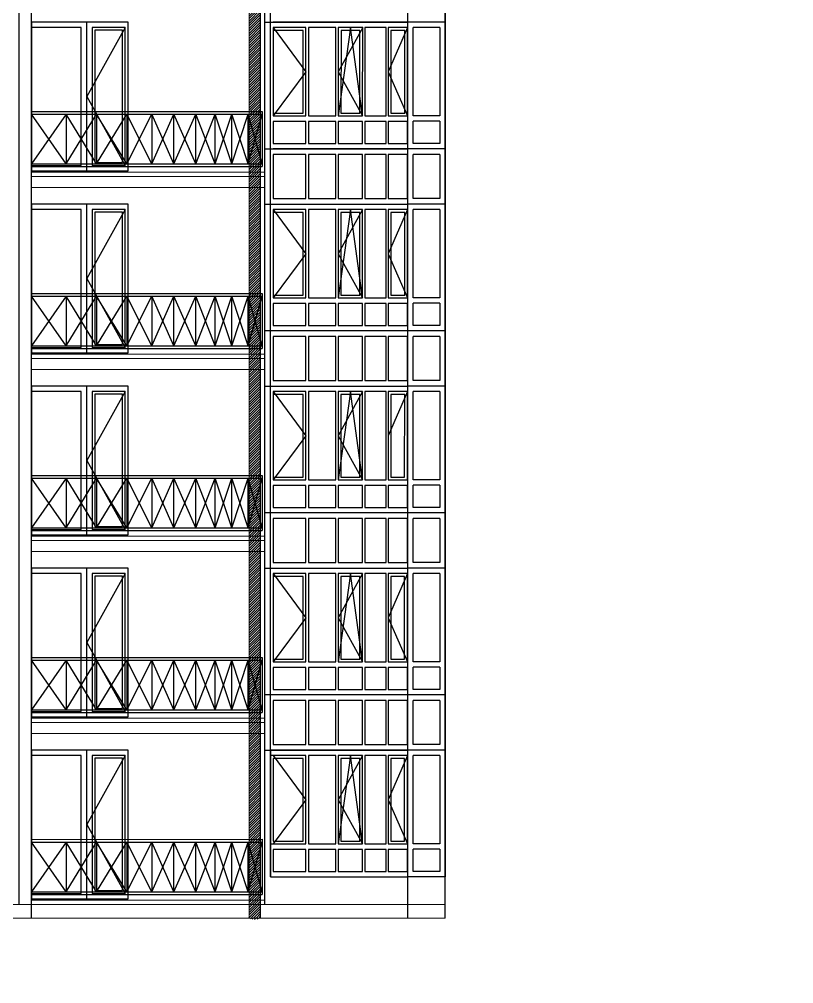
# Model space of a CAD drawing. Header units: inches. Extents: x -634 to 3638, y -6930911 to 5552.
# Drawn here: x 1466.06 to 1480.72, y 3473.35 to 3491.61 of the extents above; entities that cross this region are included whole.
import ezdxf

# ---------------------------------------------------------------- set-up
doc = ezdxf.new("R2010")
doc.units = ezdxf.units.IN
doc.header["$MEASUREMENT"] = 0
doc.linetypes.add('DASHED2', pattern=[9.525, 6.35, -3.175])
doc.layers.add('ELEV', color=134, linetype='Continuous', lineweight=18)
doc.layers.add('WALL_1', color=11, linetype='Continuous', lineweight=15)
for name, color, linetype in [('OGRAJDENIYE', 255, 'Continuous'), ('Okno', 150, 'Continuous'), ('WALL', 243, 'Continuous')]:
    doc.layers.add(name, color=color, linetype=linetype)
pattern_1 = [(45, (1262.311104, 3366.587935), (-0.02343928418428, 0.02343928418428), [])]

msp = doc.modelspace()

# ---------------------------------------------------------------- hatches: boundary and pattern name
at = {"layer": 'ELEV', "linetype": 'Continuous'}
h = msp.add_hatch(dxfattribs=at)
h.set_pattern_fill('ANSI31', color=256, scale=0.01044, style=0)
h.set_pattern_definition(pattern_1)
edge = h.paths.add_edge_path()
edge.add_ellipse((1445.78234, 3471.96182), major_axis=(0, 6932302.83262), ratio=0.00000001506, start_angle=89.999976115149, end_angle=270.000023884851)
edge.add_line((1445.67794, 3474.85168), (1445.67794, 3528.48347))
edge.add_line((1445.67794, 3528.48347), (1445.88675, 3528.48347))
edge.add_line((1445.88675, 3528.48347), (1445.88675, 3474.85168))
h = msp.add_hatch(dxfattribs=at)
h.set_pattern_fill('ANSI31', color=256, scale=0.01044, style=0)
h.set_pattern_definition(pattern_1)
edge = h.paths.add_edge_path()
edge.add_line((1470.41406, 3474.59067), (1470.41406, 3528.48347))
edge.add_line((1470.41406, 3528.48347), (1470.62287, 3528.48347))
edge.add_line((1470.62287, 3528.48347), (1470.62287, 3474.59067))
edge.add_ellipse((1470.51844, 3474.93555), major_axis=(-0.00005, 0.3708), ratio=0.76649681, start_angle=158.442209, end_angle=201.545203)

# ---------------------------------------------------------------- linework, layer by layer
at = {"layer": 'ELEV', "linetype": 'Continuous', "flags": 128}
for points in [[(1470.41406, 3528.48347, 0.02088, 0.02088, 0), (1470.41406, 3474.59067, 0.02088, 0.02088, 0)], [(1470.62287, 3528.48347, 0.02088, 0.02088, 0), (1470.62287, 3474.59067, 0.02088, 0.02088, 0)]]:
    msp.add_lwpolyline(points, format="xyseb", dxfattribs=at)
at = {"layer": 'OGRAJDENIYE', "color": 7, "linetype": 'Continuous'}
for p, q in [((1466.29407, 3489.86493), (1470.65677, 3489.86493)), ((1466.29407, 3489.81272), (1470.65677, 3489.81272)), ((1466.29407, 3489.81272), (1466.29407, 3488.87309)), ((1466.95109, 3488.87309), (1466.29407, 3489.81272)), ((1466.95109, 3489.81272), (1466.29407, 3488.87309)), ((1467.52531, 3488.87309), (1466.95109, 3489.81272)), ((1466.95109, 3488.87309), (1467.52531, 3489.81272)), ((1466.95109, 3489.81272), (1466.95109, 3488.87309)), ((1467.52531, 3489.81272), (1467.52531, 3488.87309)), ((1467.52531, 3488.87309), (1468.09953, 3489.81272)), ((1468.09953, 3488.87309), (1467.52531, 3489.81272)), ((1468.09953, 3489.81272), (1468.09953, 3488.87309)), ((1468.09953, 3488.87309), (1468.56934, 3489.81272)), ((1468.56934, 3488.87309), (1468.09953, 3489.81272)), ((1468.56934, 3488.87309), (1468.98696, 3489.81272)), ((1468.98696, 3488.87309), (1468.56934, 3489.81272)), ((1468.56934, 3489.81272), (1468.56934, 3488.87309)), ((1468.98696, 3488.87309), (1468.98696, 3489.81272)), ((1468.98696, 3488.87309), (1469.40457, 3489.81272)), ((1469.40457, 3488.87309), (1468.98696, 3489.81272)), ((1469.40457, 3488.87309), (1469.40457, 3489.81272)), ((1469.40457, 3488.87309), (1469.76998, 3489.81272)), ((1469.76998, 3488.87309), (1469.40457, 3489.81272)), ((1469.76998, 3488.87309), (1469.76998, 3489.81272)), ((1469.76998, 3488.87309), (1470.0832, 3489.81272)), ((1470.0832, 3488.87309), (1469.76998, 3489.81272)), ((1470.0832, 3488.87309), (1470.0832, 3489.81272)), ((1470.0832, 3488.87309), (1470.39641, 3489.81272)), ((1470.39641, 3488.87309), (1470.0832, 3489.81272)), ((1470.39641, 3488.87309), (1470.39641, 3489.81272)), ((1470.39641, 3488.87309), (1470.65677, 3489.81272)), ((1470.65677, 3488.87309), (1470.39641, 3489.81272)), ((1470.65677, 3489.86493), (1470.65677, 3488.82089)), ((1466.29407, 3488.87309), (1470.65677, 3488.87309)), ((1466.29407, 3488.82089), (1470.65677, 3488.82089)), ((1466.29407, 3486.41961), (1470.65677, 3486.41961)), ((1466.29407, 3486.3674), (1470.65677, 3486.3674)), ((1466.29407, 3486.3674), (1466.29407, 3485.42777)), ((1466.95109, 3485.42777), (1466.29407, 3486.3674)), ((1466.95109, 3486.3674), (1466.29407, 3485.42777)), ((1467.52531, 3485.42777), (1466.95109, 3486.3674)), ((1466.95109, 3485.42777), (1467.52531, 3486.3674)), ((1466.95109, 3486.3674), (1466.95109, 3485.42777)), ((1467.52531, 3486.3674), (1467.52531, 3485.42777)), ((1467.52531, 3485.42777), (1468.09953, 3486.3674)), ((1468.09953, 3485.42777), (1467.52531, 3486.3674)), ((1468.09953, 3486.3674), (1468.09953, 3485.42777)), ((1468.09953, 3485.42777), (1468.56934, 3486.3674)), ((1468.56934, 3485.42777), (1468.09953, 3486.3674)), ((1468.56934, 3485.42777), (1468.98696, 3486.3674)), ((1468.98696, 3485.42777), (1468.56934, 3486.3674)), ((1468.56934, 3486.3674), (1468.56934, 3485.42777)), ((1468.98696, 3485.42777), (1468.98696, 3486.3674)), ((1468.98696, 3485.42777), (1469.40457, 3486.3674)), ((1469.40457, 3485.42777), (1468.98696, 3486.3674)), ((1469.40457, 3485.42777), (1469.40457, 3486.3674)), ((1469.40457, 3485.42777), (1469.76998, 3486.3674)), ((1469.76998, 3485.42777), (1469.40457, 3486.3674)), ((1469.76998, 3485.42777), (1469.76998, 3486.3674)), ((1469.76998, 3485.42777), (1470.0832, 3486.3674)), ((1470.0832, 3485.42777), (1469.76998, 3486.3674)), ((1470.0832, 3485.42777), (1470.0832, 3486.3674)), ((1470.0832, 3485.42777), (1470.39641, 3486.3674)), ((1470.39641, 3485.42777), (1470.0832, 3486.3674)), ((1470.39641, 3485.42777), (1470.39641, 3486.3674)), ((1470.39641, 3485.42777), (1470.65677, 3486.3674)), ((1470.65677, 3485.42777), (1470.39641, 3486.3674)), ((1470.65677, 3486.41961), (1470.65677, 3485.37557)), ((1466.29407, 3485.42777), (1470.65677, 3485.42777)), ((1466.29407, 3485.37557), (1470.65677, 3485.37557)), ((1466.29407, 3482.97429), (1470.65677, 3482.97429)), ((1466.29407, 3482.92208), (1470.65677, 3482.92208)), ((1466.29407, 3482.92208), (1466.29407, 3481.98245)), ((1466.95109, 3481.98245), (1466.29407, 3482.92208)), ((1466.95109, 3482.92208), (1466.29407, 3481.98245)), ((1467.52531, 3481.98245), (1466.95109, 3482.92208)), ((1466.95109, 3481.98245), (1467.52531, 3482.92208)), ((1466.95109, 3482.92208), (1466.95109, 3481.98245)), ((1467.52531, 3482.92208), (1467.52531, 3481.98245)), ((1467.52531, 3481.98245), (1468.09953, 3482.92208)), ((1468.09953, 3481.98245), (1467.52531, 3482.92208)), ((1468.09953, 3482.92208), (1468.09953, 3481.98245)), ((1468.09953, 3481.98245), (1468.56934, 3482.92208)), ((1468.56934, 3481.98245), (1468.09953, 3482.92208)), ((1468.56934, 3481.98245), (1468.98696, 3482.92208)), ((1468.98696, 3481.98245), (1468.56934, 3482.92208)), ((1468.56934, 3482.92208), (1468.56934, 3481.98245)), ((1468.98696, 3481.98245), (1468.98696, 3482.92208)), ((1468.98696, 3481.98245), (1469.40457, 3482.92208)), ((1469.40457, 3481.98245), (1468.98696, 3482.92208)), ((1469.40457, 3481.98245), (1469.40457, 3482.92208)), ((1469.40457, 3481.98245), (1469.76998, 3482.92208)), ((1469.76998, 3481.98245), (1469.40457, 3482.92208)), ((1469.76998, 3481.98245), (1469.76998, 3482.92208)), ((1469.76998, 3481.98245), (1470.0832, 3482.92208)), ((1470.0832, 3481.98245), (1469.76998, 3482.92208)), ((1470.0832, 3481.98245), (1470.0832, 3482.92208)), ((1470.0832, 3481.98245), (1470.39641, 3482.92208)), ((1470.39641, 3481.98245), (1470.0832, 3482.92208)), ((1470.39641, 3481.98245), (1470.39641, 3482.92208)), ((1470.39641, 3481.98245), (1470.65677, 3482.92208)), ((1470.65677, 3481.98245), (1470.39641, 3482.92208)), ((1470.65677, 3482.97429), (1470.65677, 3481.93025)), ((1466.29407, 3481.98245), (1470.65677, 3481.98245)), ((1466.29407, 3481.93025), (1470.65677, 3481.93025)), ((1466.29407, 3479.52897), (1470.65677, 3479.52897)), ((1466.29407, 3479.47676), (1470.65677, 3479.47676)), ((1466.29407, 3479.47676), (1466.29407, 3478.53713)), ((1466.95109, 3478.53713), (1466.29407, 3479.47676)), ((1466.95109, 3479.47676), (1466.29407, 3478.53713)), ((1467.52531, 3478.53713), (1466.95109, 3479.47676)), ((1466.95109, 3478.53713), (1467.52531, 3479.47676)), ((1466.95109, 3479.47676), (1466.95109, 3478.53713)), ((1467.52531, 3479.47676), (1467.52531, 3478.53713)), ((1467.52531, 3478.53713), (1468.09953, 3479.47676)), ((1468.09953, 3478.53713), (1467.52531, 3479.47676)), ((1468.09953, 3479.47676), (1468.09953, 3478.53713)), ((1468.09953, 3478.53713), (1468.56934, 3479.47676)), ((1468.56934, 3478.53713), (1468.09953, 3479.47676)), ((1468.56934, 3478.53713), (1468.98696, 3479.47676)), ((1468.98696, 3478.53713), (1468.56934, 3479.47676)), ((1468.56934, 3479.47676), (1468.56934, 3478.53713)), ((1468.98696, 3478.53713), (1468.98696, 3479.47676)), ((1468.98696, 3478.53713), (1469.40457, 3479.47676)), ((1469.40457, 3478.53713), (1468.98696, 3479.47676)), ((1469.40457, 3478.53713), (1469.40457, 3479.47676)), ((1469.40457, 3478.53713), (1469.76998, 3479.47676)), ((1469.76998, 3478.53713), (1469.40457, 3479.47676)), ((1469.76998, 3478.53713), (1469.76998, 3479.47676)), ((1469.76998, 3478.53713), (1470.0832, 3479.47676)), ((1470.0832, 3478.53713), (1469.76998, 3479.47676)), ((1470.0832, 3478.53713), (1470.0832, 3479.47676)), ((1470.0832, 3478.53713), (1470.39641, 3479.47676)), ((1470.39641, 3478.53713), (1470.0832, 3479.47676)), ((1470.39641, 3478.53713), (1470.39641, 3479.47676)), ((1470.39641, 3478.53713), (1470.65677, 3479.47676)), ((1470.65677, 3478.53713), (1470.39641, 3479.47676)), ((1470.65677, 3479.52897), (1470.65677, 3478.48493)), ((1466.29407, 3478.53713), (1470.65677, 3478.53713)), ((1466.29407, 3478.48493), (1470.65677, 3478.48493)), ((1466.29398, 3476.08397), (1470.65668, 3476.08414)), ((1470.65668, 3476.08414), (1470.65672, 3475.0401)), ((1466.29398, 3476.03177), (1470.65668, 3476.03194)), ((1466.29398, 3476.03177), (1466.29402, 3475.09213)), ((1466.95104, 3475.09216), (1466.29398, 3476.03177)), ((1466.951, 3476.03179), (1466.29402, 3475.09213)), ((1467.52526, 3475.09218), (1466.951, 3476.03179)), ((1466.951, 3476.03179), (1466.95104, 3475.09216)), ((1466.95104, 3475.09216), (1467.52522, 3476.03181)), ((1467.52522, 3476.03181), (1467.52526, 3475.09218)), ((1468.09948, 3475.0922), (1467.52522, 3476.03181)), ((1467.52526, 3475.09218), (1468.09944, 3476.03184)), ((1468.09944, 3476.03184), (1468.09948, 3475.0922)), ((1468.56929, 3475.09222), (1468.09944, 3476.03184)), ((1468.09948, 3475.0922), (1468.56926, 3476.03185)), ((1468.98691, 3475.09224), (1468.56926, 3476.03185)), ((1468.56926, 3476.03185), (1468.56929, 3475.09222)), ((1468.56929, 3475.09222), (1468.98687, 3476.03187)), ((1468.98691, 3475.09224), (1468.98687, 3476.03187)), ((1469.40452, 3475.09225), (1468.98687, 3476.03187)), ((1468.98691, 3475.09224), (1469.40448, 3476.03189)), ((1469.40452, 3475.09225), (1469.40448, 3476.03189)), ((1469.76993, 3475.09227), (1469.40448, 3476.03189)), ((1469.40452, 3475.09225), (1469.7699, 3476.0319)), ((1469.76993, 3475.09227), (1469.7699, 3476.0319)), ((1470.08315, 3475.09228), (1469.7699, 3476.0319)), ((1469.76993, 3475.09227), (1470.08311, 3476.03191)), ((1470.08315, 3475.09228), (1470.08311, 3476.03191)), ((1470.39636, 3475.09229), (1470.08311, 3476.03191)), ((1470.08315, 3475.09228), (1470.39632, 3476.03193)), ((1470.39636, 3475.09229), (1470.39632, 3476.03193)), ((1470.65672, 3475.0923), (1470.39632, 3476.03193)), ((1470.39636, 3475.09229), (1470.65668, 3476.03194)), ((1466.29402, 3475.09213), (1470.65672, 3475.0923)), ((1466.29402, 3475.03993), (1470.65672, 3475.0401))]:
    msp.add_line(p, q, dxfattribs=at)
at = {"layer": 'Okno', "color": 7}
for p, q in [((1467.33778, 3488.73737), (1467.33778, 3491.55626)), ((1467.33778, 3485.29205), (1467.33778, 3488.11094)), ((1467.33778, 3481.84673), (1467.33778, 3484.66562)), ((1467.33778, 3478.40141), (1467.33778, 3481.22031)), ((1467.33778, 3474.95609), (1467.33778, 3477.77499))]:
    msp.add_line(p, q, dxfattribs=at)
at = {"layer": 'Okno', "color": 7, "linetype": 'DASHED2', "ltscale": 0.4}
for p, q in [((1468.0686, 3491.45186), (1467.33778, 3490.14682)), ((1470.86699, 3491.45052), (1471.48717, 3490.61523)), ((1472.32933, 3491.45037), (1472.09805, 3489.77994)), ((1472.56043, 3491.45035), (1472.09814, 3490.61517)), ((1472.56025, 3489.77989), (1472.32933, 3491.45037)), ((1473.40817, 3491.45026), (1473.04238, 3490.61507)), ((1471.48717, 3490.61523), (1470.86681, 3489.78007)), ((1472.09814, 3490.61517), (1472.56025, 3489.77989)), ((1473.04238, 3490.61507), (1473.40799, 3489.7798)), ((1467.33778, 3490.14682), (1468.0686, 3488.84177)), ((1468.0686, 3488.00654), (1467.33778, 3486.7015)), ((1470.86663, 3488.0052), (1471.4868, 3487.16991)), ((1472.32897, 3488.00505), (1472.09769, 3486.33462)), ((1472.56007, 3488.00503), (1472.09778, 3487.16985)), ((1472.55989, 3486.33457), (1472.32897, 3488.00505)), ((1473.40781, 3488.00494), (1473.04201, 3487.16975)), ((1471.4868, 3487.16991), (1470.86645, 3486.33475)), ((1472.09778, 3487.16985), (1472.55989, 3486.33457)), ((1473.04201, 3487.16975), (1473.40763, 3486.33448)), ((1467.33778, 3486.7015), (1468.0686, 3485.39645)), ((1468.0686, 3484.56122), (1467.33778, 3483.25618)), ((1470.86626, 3484.55988), (1471.48644, 3483.72459)), ((1472.3286, 3484.55973), (1472.09733, 3482.8893)), ((1472.55971, 3484.55971), (1472.09741, 3483.72453)), ((1472.55953, 3482.88925), (1472.3286, 3484.55973)), ((1473.40745, 3484.55962), (1473.04165, 3483.72443)), ((1471.48644, 3483.72459), (1470.86609, 3482.88943)), ((1472.09741, 3483.72453), (1472.55953, 3482.88925)), ((1467.33778, 3483.25618), (1468.0686, 3481.95113)), ((1468.0686, 3481.1159), (1467.33778, 3479.81086)), ((1470.8659, 3481.11457), (1471.48608, 3480.27927)), ((1472.32824, 3481.11441), (1472.09696, 3479.44398)), ((1472.55934, 3481.11439), (1472.09705, 3480.27921)), ((1472.55917, 3479.44393), (1472.32824, 3481.11441)), ((1473.40708, 3481.1143), (1473.04129, 3480.27911)), ((1471.48608, 3480.27927), (1470.86573, 3479.44411)), ((1472.09705, 3480.27921), (1472.55917, 3479.44393)), ((1473.04129, 3480.27911), (1473.40691, 3479.44384)), ((1467.33778, 3479.81086), (1468.0686, 3478.50581)), ((1468.0686, 3477.67058), (1467.33778, 3476.36554)), ((1470.86554, 3477.66925), (1471.48572, 3476.83395)), ((1472.32788, 3477.66909), (1472.0966, 3475.99866)), ((1472.55898, 3477.66907), (1472.09669, 3476.83389)), ((1472.55881, 3475.99861), (1472.32788, 3477.66909)), ((1473.40672, 3477.66898), (1473.04093, 3476.83379)), ((1471.48572, 3476.83395), (1470.86536, 3475.99879)), ((1472.09669, 3476.83389), (1472.55881, 3475.99861)), ((1473.04093, 3476.83379), (1473.40655, 3475.99852)), ((1467.33778, 3476.36554), (1468.0686, 3475.06049))]:
    msp.add_line(p, q, dxfattribs=at)
at = {"layer": 'Okno', "color": 7, "linetype": 'Continuous'}
for p, q in [((1474.12402, 3491.55606), (1473.41303, 3491.55606)), ((1474.01962, 3491.45166), (1473.51743, 3491.45166)), ((1474.01962, 3489.7812), (1473.51743, 3489.7812)), ((1474.01962, 3489.6768), (1473.51743, 3489.6768)), ((1474.01962, 3489.25918), (1473.51743, 3489.25918)), ((1474.12402, 3489.15478), (1473.41303, 3489.15478)), ((1474.01962, 3489.05037), (1473.51743, 3489.05037)), ((1474.01962, 3488.21515), (1473.51743, 3488.21515)), ((1474.12402, 3488.11074), (1473.41303, 3488.11074)), ((1474.01962, 3488.00634), (1473.51743, 3488.00634)), ((1474.01962, 3486.33588), (1473.51743, 3486.33588)), ((1474.01962, 3486.23148), (1473.51743, 3486.23148)), ((1474.01962, 3485.81386), (1473.51743, 3485.81386)), ((1474.12402, 3485.70946), (1473.41303, 3485.70946)), ((1474.01962, 3485.60505), (1473.51743, 3485.60505)), ((1474.12402, 3484.66542), (1473.41303, 3484.66542)), ((1474.01962, 3484.76983), (1473.51743, 3484.76983)), ((1474.01962, 3484.56102), (1473.51743, 3484.56102)), ((1474.01962, 3482.89056), (1473.51743, 3482.89056)), ((1474.01962, 3482.78616), (1473.51743, 3482.78616)), ((1474.01962, 3482.36854), (1473.51743, 3482.36854)), ((1474.12402, 3482.26414), (1473.41303, 3482.26414)), ((1474.01962, 3482.15973), (1473.51743, 3482.15973)), ((1474.12402, 3481.2201), (1473.41303, 3481.2201)), ((1474.01962, 3481.32451), (1473.51743, 3481.32451)), ((1474.01962, 3481.1157), (1473.51743, 3481.1157)), ((1474.01962, 3479.44524), (1473.51743, 3479.44524)), ((1474.01962, 3479.34084), (1473.51743, 3479.34084)), ((1474.01962, 3478.92322), (1473.51743, 3478.92322)), ((1474.12402, 3478.81882), (1473.41303, 3478.81882)), ((1474.01962, 3478.71441), (1473.51743, 3478.71441)), ((1474.12402, 3477.77478), (1473.41303, 3477.77478)), ((1474.01962, 3477.87919), (1473.51743, 3477.87919)), ((1474.01962, 3477.67038), (1473.51743, 3477.67038)), ((1474.01962, 3475.99992), (1473.51743, 3475.99992)), ((1474.01962, 3475.89552), (1473.51743, 3475.89552))]:
    msp.add_line(p, q, dxfattribs=at)
msp.add_lwpolyline([(1473.41303, 3522.87715), (1474.12402, 3522.87715), (1474.12402, 3475.3735), (1473.41303, 3475.3735)], close=True, dxfattribs=at)
at = {"layer": 'Okno', "color": 7}
for points in [[(1470.71039, 3491.55494), (1473.41477, 3491.55466), (1473.41488, 3492.5987), (1470.7105, 3492.59898)], [(1470.71014, 3489.15366), (1473.41452, 3489.15338), (1473.41477, 3491.55466), (1470.867, 3491.55493)], [(1470.71003, 3488.10962), (1473.41441, 3488.10934), (1473.41452, 3489.15338), (1470.86675, 3489.15364)], [(1470.70967, 3484.66431), (1473.41405, 3484.66402), (1473.41416, 3485.70806), (1470.70978, 3485.70834)], [(1470.70931, 3481.21899), (1473.41368, 3481.2187), (1473.41379, 3482.26274), (1470.70942, 3482.26302)], [(1470.70894, 3477.77367), (1473.41332, 3477.77338), (1473.41343, 3478.81742), (1470.70905, 3478.8177)]]:
    msp.add_lwpolyline(points, dxfattribs=at)
for points in [[(1468.12081, 3491.55626), (1466.29407, 3491.55626), (1466.29407, 3488.73737), (1468.12081, 3488.73737)], [(1467.23337, 3491.45186), (1466.29407, 3491.45186), (1466.29407, 3488.84177), (1467.23337, 3488.84177), (1467.23337, 3491.45186)], [(1468.0686, 3491.45186), (1467.44218, 3491.45186), (1467.44218, 3488.84177), (1468.0686, 3488.84177), (1468.0686, 3491.45186)], [(1471.48725, 3491.45046), (1470.86699, 3491.45052), (1470.86681, 3489.78007), (1471.48708, 3489.78)], [(1472.05377, 3491.4504), (1471.53656, 3491.45045), (1471.53639, 3489.78), (1472.05359, 3489.77994)], [(1472.56043, 3491.45035), (1472.09823, 3491.4504), (1472.09805, 3489.77994), (1472.56025, 3489.77989)], [(1473.00804, 3491.4503), (1472.59993, 3491.45034), (1472.59976, 3489.77988), (1473.00786, 3489.77984)], [(1473.40817, 3491.45026), (1473.04246, 3491.4503), (1473.04229, 3489.77984), (1473.40799, 3489.7798)], [(1468.0164, 3491.39966), (1467.49438, 3491.39966), (1467.49438, 3488.89397), (1468.0164, 3488.89397), (1468.0164, 3491.39966)], [(1471.43505, 3491.39826), (1470.86698, 3491.39832), (1470.86682, 3489.83227), (1471.43488, 3489.83221), (1471.43505, 3491.39826)], [(1472.50822, 3491.39815), (1472.15042, 3491.39819), (1472.15026, 3489.83213), (1472.50806, 3489.8321), (1472.50822, 3491.39815)], [(1473.35596, 3491.39806), (1473.09466, 3491.39809), (1473.09449, 3489.83203), (1473.3558, 3489.83201), (1473.35596, 3491.39806)], [(1471.48707, 3489.6756), (1470.8668, 3489.67566), (1470.86676, 3489.25805), (1471.48702, 3489.25798)], [(1472.05358, 3489.67554), (1471.53638, 3489.67559), (1471.53633, 3489.25798), (1472.05354, 3489.25792)], [(1472.56024, 3489.67548), (1472.09804, 3489.67553), (1472.098, 3489.25792), (1472.5602, 3489.25787)], [(1473.00785, 3489.67544), (1472.59975, 3489.67548), (1472.5997, 3489.25787), (1473.00781, 3489.25782)], [(1473.40798, 3489.6754), (1473.04228, 3489.67543), (1473.04223, 3489.25782), (1473.40794, 3489.25778)], [(1471.487, 3489.04918), (1470.86674, 3489.04924), (1470.86665, 3488.21401), (1471.48691, 3488.21395)], [(1472.05351, 3489.04912), (1471.53631, 3489.04917), (1471.53622, 3488.21394), (1472.05343, 3488.21389)], [(1472.56018, 3489.04906), (1472.09797, 3489.04911), (1472.09789, 3488.21388), (1472.56009, 3488.21383)], [(1473.00779, 3489.04902), (1472.59968, 3489.04906), (1472.59959, 3488.21383), (1473.0077, 3488.21379)], [(1473.40792, 3489.04897), (1473.04221, 3489.04901), (1473.04212, 3488.21378), (1473.40783, 3488.21375)], [(1468.12081, 3488.11094), (1466.29407, 3488.11094), (1466.29407, 3485.29205), (1468.12081, 3485.29205)], [(1467.23337, 3488.00654), (1466.29407, 3488.00654), (1466.29407, 3485.39645), (1467.23337, 3485.39645), (1467.23337, 3488.00654)], [(1468.0686, 3488.00654), (1467.44218, 3488.00654), (1467.44218, 3485.39645), (1468.0686, 3485.39645), (1468.0686, 3488.00654)], [(1468.0164, 3487.95434), (1467.49438, 3487.95434), (1467.49438, 3485.44865), (1468.0164, 3485.44865), (1468.0164, 3487.95434)], [(1471.48689, 3488.00514), (1470.86663, 3488.0052), (1470.86645, 3486.33475), (1471.48672, 3486.33468)], [(1471.43469, 3487.95294), (1470.86662, 3487.953), (1470.86646, 3486.38695), (1471.43452, 3486.38689), (1471.43469, 3487.95294)], [(1472.0534, 3488.00508), (1471.5362, 3488.00513), (1471.53602, 3486.33468), (1472.05323, 3486.33462)], [(1472.56007, 3488.00503), (1472.09786, 3488.00508), (1472.09769, 3486.33462), (1472.55989, 3486.33457)], [(1472.50786, 3487.95283), (1472.15006, 3487.95287), (1472.1499, 3486.38681), (1472.5077, 3486.38678), (1472.50786, 3487.95283)], [(1473.00768, 3488.00498), (1472.59957, 3488.00502), (1472.5994, 3486.33456), (1473.0075, 3486.33452)], [(1473.40781, 3488.00494), (1473.0421, 3488.00498), (1473.04193, 3486.33452), (1473.40763, 3486.33448)], [(1473.3556, 3487.95274), (1473.0943, 3487.95277), (1473.09413, 3486.38671), (1473.35544, 3486.38669), (1473.3556, 3487.95274)], [(1471.48671, 3486.23028), (1470.86644, 3486.23034), (1470.8664, 3485.81273), (1471.48666, 3485.81266)], [(1472.05322, 3486.23022), (1471.53601, 3486.23027), (1471.53597, 3485.81266), (1472.05317, 3485.8126)], [(1472.55988, 3486.23017), (1472.09768, 3486.23021), (1472.09763, 3485.8126), (1472.55984, 3485.81255)], [(1473.00749, 3486.23012), (1472.59939, 3486.23016), (1472.59934, 3485.81255), (1473.00745, 3485.8125)], [(1473.40762, 3486.23008), (1473.04191, 3486.23011), (1473.04187, 3485.8125), (1473.40758, 3485.81246)], [(1471.48664, 3485.60386), (1470.86637, 3485.60392), (1470.86629, 3484.76869), (1471.48655, 3484.76863)], [(1472.05315, 3485.6038), (1471.53595, 3485.60385), (1471.53586, 3484.76862), (1472.05306, 3484.76857)], [(1472.55982, 3485.60374), (1472.09761, 3485.60379), (1472.09752, 3484.76856), (1472.55973, 3484.76851)], [(1473.00743, 3485.6037), (1472.59932, 3485.60374), (1472.59923, 3484.76851), (1473.00734, 3484.76847)], [(1473.40756, 3485.60365), (1473.04185, 3485.60369), (1473.04176, 3484.76846), (1473.40747, 3484.76843)], [(1468.12081, 3484.66562), (1466.29407, 3484.66562), (1466.29407, 3481.84673), (1468.12081, 3481.84673)], [(1467.23337, 3484.56122), (1466.29407, 3484.56122), (1466.29407, 3481.95113), (1467.23337, 3481.95113), (1467.23337, 3484.56122)], [(1468.0686, 3484.56122), (1467.44218, 3484.56122), (1467.44218, 3481.95113), (1468.0686, 3481.95113), (1468.0686, 3484.56122)], [(1468.0164, 3484.50902), (1467.49438, 3484.50902), (1467.49438, 3482.00333), (1468.0164, 3482.00333), (1468.0164, 3484.50902)], [(1471.48653, 3484.55982), (1470.86626, 3484.55988), (1470.86609, 3482.88943), (1471.48636, 3482.88936)], [(1471.43432, 3484.50762), (1470.86626, 3484.50768), (1470.86609, 3482.94163), (1471.43416, 3482.94157), (1471.43432, 3484.50762)], [(1472.05304, 3484.55976), (1471.53584, 3484.55981), (1471.53566, 3482.88936), (1472.05287, 3482.8893)], [(1472.55971, 3484.55971), (1472.0975, 3484.55976), (1472.09733, 3482.8893), (1472.55953, 3482.88925)], [(1472.5075, 3484.50751), (1472.1497, 3484.50755), (1472.14953, 3482.94149), (1472.50733, 3482.94146), (1472.5075, 3484.50751)], [(1473.00732, 3484.55966), (1472.59921, 3484.5597), (1472.59903, 3482.88924), (1473.00714, 3482.8892)], [(1473.40745, 3484.55962), (1473.04174, 3484.55966), (1473.04156, 3482.8892), (1473.40727, 3482.88916)], [(1473.35524, 3484.50742), (1473.09394, 3484.50745), (1473.09377, 3482.94139), (1473.35507, 3482.94137), (1473.35524, 3484.50742)], [(1471.48634, 3482.78496), (1470.86608, 3482.78502), (1470.86603, 3482.36741), (1471.4863, 3482.36734)], [(1472.05286, 3482.7849), (1471.53565, 3482.78495), (1471.53561, 3482.36734), (1472.05281, 3482.36728)], [(1472.55952, 3482.78485), (1472.09732, 3482.78489), (1472.09727, 3482.36728), (1472.55948, 3482.36723)], [(1473.00713, 3482.7848), (1472.59902, 3482.78484), (1472.59898, 3482.36723), (1473.00709, 3482.36718)], [(1473.40726, 3482.78476), (1473.04155, 3482.78479), (1473.04151, 3482.36718), (1473.40722, 3482.36714)], [(1471.48628, 3482.15854), (1470.86601, 3482.1586), (1470.86592, 3481.32337), (1471.48619, 3481.32331)], [(1472.05279, 3482.15848), (1471.53559, 3482.15853), (1471.5355, 3481.3233), (1472.0527, 3481.32325)], [(1472.55945, 3482.15842), (1472.09725, 3482.15847), (1472.09716, 3481.32324), (1472.55937, 3481.32319)], [(1473.00706, 3482.15838), (1472.59896, 3482.15842), (1472.59887, 3481.32319), (1473.00698, 3481.32315)], [(1473.40719, 3482.15833), (1473.04149, 3482.15837), (1473.0414, 3481.32314), (1473.40711, 3481.32311)], [(1468.12081, 3481.22031), (1466.29407, 3481.22031), (1466.29407, 3478.40141), (1468.12081, 3478.40141)], [(1467.23338, 3481.1159), (1466.29407, 3481.1159), (1466.29407, 3478.50581), (1467.23338, 3478.50581), (1467.23338, 3481.1159)], [(1468.06861, 3481.1159), (1467.44218, 3481.1159), (1467.44218, 3478.50581), (1468.06861, 3478.50581), (1468.06861, 3481.1159)], [(1468.0164, 3481.0637), (1467.49439, 3481.0637), (1467.49439, 3478.55801), (1468.0164, 3478.55801), (1468.0164, 3481.0637)], [(1471.48617, 3481.1145), (1470.8659, 3481.11457), (1470.86573, 3479.44411), (1471.48599, 3479.44404)], [(1471.43396, 3481.0623), (1470.8659, 3481.06236), (1470.86573, 3479.49631), (1471.4338, 3479.49625), (1471.43396, 3481.0623)], [(1472.05268, 3481.11444), (1471.53548, 3481.11449), (1471.5353, 3479.44404), (1472.0525, 3479.44398)], [(1472.55934, 3481.11439), (1472.09714, 3481.11444), (1472.09696, 3479.44398), (1472.55917, 3479.44393)], [(1472.50714, 3481.06219), (1472.14934, 3481.06223), (1472.14917, 3479.49617), (1472.50697, 3479.49614), (1472.50714, 3481.06219)], [(1473.00695, 3481.11434), (1472.59885, 3481.11438), (1472.59867, 3479.44392), (1473.00678, 3479.44388)], [(1473.40708, 3481.1143), (1473.04138, 3481.11434), (1473.0412, 3479.44388), (1473.40691, 3479.44384)], [(1473.35488, 3481.0621), (1473.09357, 3481.06213), (1473.09341, 3479.49607), (1473.35471, 3479.49605), (1473.35488, 3481.0621)], [(1471.48598, 3479.33964), (1470.86571, 3479.3397), (1470.86567, 3478.92209), (1471.48594, 3478.92202)], [(1472.05249, 3479.33958), (1471.53529, 3479.33963), (1471.53525, 3478.92202), (1472.05245, 3478.92196)], [(1472.55916, 3479.33953), (1472.09695, 3479.33957), (1472.09691, 3478.92196), (1472.55911, 3478.92191)], [(1473.00677, 3479.33948), (1472.59866, 3479.33952), (1472.59862, 3478.92191), (1473.00672, 3478.92186)], [(1473.4069, 3479.33944), (1473.04119, 3479.33947), (1473.04115, 3478.92186), (1473.40685, 3478.92182)], [(1471.48592, 3478.71322), (1470.86565, 3478.71328), (1470.86556, 3477.87805), (1471.48583, 3477.87799)], [(1472.05243, 3478.71316), (1471.53522, 3478.71321), (1471.53514, 3477.87798), (1472.05234, 3477.87793)], [(1472.55909, 3478.7131), (1472.09689, 3478.71315), (1472.0968, 3477.87792), (1472.559, 3477.87787)], [(1473.0067, 3478.71306), (1472.5986, 3478.7131), (1472.59851, 3477.87787), (1473.00661, 3477.87783)], [(1473.40683, 3478.71301), (1473.04112, 3478.71305), (1473.04104, 3477.87782), (1473.40674, 3477.87779)], [(1468.12081, 3477.77499), (1466.29407, 3477.77499), (1466.29407, 3474.95609), (1468.12081, 3474.95609)], [(1473.41332, 3477.77338), (1470.81335, 3477.77365), (1470.8131, 3475.37237), (1473.41307, 3475.3721)], [(1467.23337, 3477.67058), (1466.29407, 3477.67058), (1466.29407, 3475.06049), (1467.23337, 3475.06049), (1467.23337, 3477.67058)], [(1468.0686, 3477.67058), (1467.44218, 3477.67058), (1467.44218, 3475.06049), (1468.0686, 3475.06049), (1468.0686, 3477.67058)], [(1468.0164, 3477.61838), (1467.49438, 3477.61838), (1467.49438, 3475.11269), (1468.0164, 3475.11269), (1468.0164, 3477.61838)], [(1471.48581, 3477.66918), (1470.81334, 3477.66925), (1470.81316, 3475.99879), (1471.48563, 3475.99872)], [(1471.4336, 3477.61698), (1470.86553, 3477.61704), (1470.86537, 3476.05099), (1471.43343, 3476.05093), (1471.4336, 3477.61698)], [(1472.05232, 3477.66912), (1471.53511, 3477.66917), (1471.53494, 3475.99872), (1472.05214, 3475.99866)], [(1472.55898, 3477.66907), (1472.09678, 3477.66912), (1472.0966, 3475.99866), (1472.55881, 3475.99861)], [(1472.50677, 3477.61687), (1472.14897, 3477.61691), (1472.14881, 3476.05085), (1472.50661, 3476.05082), (1472.50677, 3477.61687)], [(1473.00659, 3477.66902), (1472.59849, 3477.66906), (1472.59831, 3475.9986), (1473.00642, 3475.99856)], [(1473.40672, 3477.66898), (1473.04101, 3477.66902), (1473.04084, 3475.99856), (1473.40655, 3475.99852)], [(1473.35451, 3477.61678), (1473.09321, 3477.61681), (1473.09305, 3476.05075), (1473.35435, 3476.05073), (1473.35451, 3477.61678)], [(1471.48562, 3475.89432), (1470.86535, 3475.89438), (1470.86531, 3475.47677), (1471.48558, 3475.4767)], [(1472.05213, 3475.89426), (1471.53493, 3475.89431), (1471.53488, 3475.4767), (1472.05209, 3475.47664)], [(1472.5588, 3475.89421), (1472.09659, 3475.89425), (1472.09655, 3475.47664), (1472.55875, 3475.47659)], [(1473.00641, 3475.89416), (1472.5983, 3475.8942), (1472.59826, 3475.47659), (1473.00636, 3475.47654)], [(1473.40654, 3475.89412), (1473.04083, 3475.89415), (1473.04078, 3475.47654), (1473.40649, 3475.4765)]]:
    msp.add_lwpolyline(points, close=True, dxfattribs=at)
at = {"layer": 'Okno', "color": 7, "linetype": 'Continuous'}
for points in [[(1473.51743, 3489.7812), (1473.51743, 3491.45166)], [(1474.01962, 3491.45166), (1474.01962, 3489.7812)], [(1473.51743, 3489.25918), (1473.51743, 3489.6768)], [(1474.01962, 3489.6768), (1474.01962, 3489.25918)], [(1473.51743, 3488.21515), (1473.51743, 3489.05037)], [(1474.01962, 3489.05037), (1474.01962, 3488.21515)], [(1473.51743, 3486.33588), (1473.51743, 3488.00634)], [(1474.01962, 3488.00634), (1474.01962, 3486.33588)], [(1473.51743, 3485.81386), (1473.51743, 3486.23148)], [(1474.01962, 3486.23148), (1474.01962, 3485.81386)], [(1473.51743, 3484.76983), (1473.51743, 3485.60505)], [(1474.01962, 3485.60505), (1474.01962, 3484.76983)], [(1473.51743, 3482.89056), (1473.51743, 3484.56102)], [(1474.01962, 3484.56102), (1474.01962, 3482.89056)], [(1473.51743, 3482.36854), (1473.51743, 3482.78616)], [(1474.01962, 3482.78616), (1474.01962, 3482.36854)], [(1473.51743, 3481.32451), (1473.51743, 3482.15973)], [(1474.01962, 3482.15973), (1474.01962, 3481.32451)], [(1473.51743, 3479.44524), (1473.51743, 3481.1157)], [(1474.01962, 3481.1157), (1474.01962, 3479.44524)], [(1473.51743, 3478.92322), (1473.51743, 3479.34084)], [(1474.01962, 3479.34084), (1474.01962, 3478.92322)], [(1473.51743, 3477.87919), (1473.51743, 3478.71441)], [(1474.01962, 3478.71441), (1474.01962, 3477.87919)], [(1473.51743, 3475.99992), (1473.51743, 3477.67038)], [(1474.01962, 3477.67038), (1474.01962, 3475.99992)], [(1474.01962, 3475.89552), (1474.01962, 3475.4779), (1473.51743, 3475.4779), (1473.51743, 3475.89552)]]:
    msp.add_lwpolyline(points, dxfattribs=at)
at = {"layer": 'WALL', "color": 7}
for p, q in [((1473.41303, 3474.59047), (1473.41303, 3524.75642)), ((1474.12401, 3474.59067), (1474.12434, 3524.75662)), ((1466.06229, 3474.85168), (1466.06229, 3523.71258)), ((1466.29407, 3474.59067), (1466.29407, 3523.71258)), ((1470.8131, 3475.37237), (1470.81812, 3523.16835)), ((1470.70897, 3474.85168), (1470.70897, 3522.87735)), ((1473.41335, 3474.85168), (1473.41335, 3522.87735))]:
    msp.add_line(p, q, dxfattribs=at)
at = {"layer": 'WALL_1', "color": 7, "linetype": 'Continuous'}
for p, q in [((1466.29407, 3488.71649), (1470.70897, 3488.71649)), ((1466.29407, 3488.63296), (1470.70897, 3488.63296)), ((1466.29407, 3488.42416), (1470.70897, 3488.42416)), ((1466.29407, 3485.27117), (1470.70897, 3485.27117)), ((1466.29407, 3485.18764), (1470.70897, 3485.18764)), ((1466.29407, 3484.97884), (1470.70897, 3484.97884)), ((1466.29407, 3481.82585), (1470.70897, 3481.82585)), ((1466.29407, 3481.74232), (1470.70897, 3481.74232)), ((1466.29407, 3481.53352), (1470.70897, 3481.53352)), ((1466.29407, 3478.38053), (1470.70897, 3478.38053)), ((1466.29407, 3478.297), (1470.70897, 3478.297)), ((1466.29407, 3478.0882), (1470.70897, 3478.0882)), ((1474.12401, 3474.85168), (1442.1765, 3474.85168)), ((1466.29402, 3474.93538), (1470.70893, 3474.93556)), ((1474.12401, 3474.59067), (1442.1765, 3474.59067))]:
    msp.add_line(p, q, dxfattribs=at)

doc.saveas('drawing.dxf')
